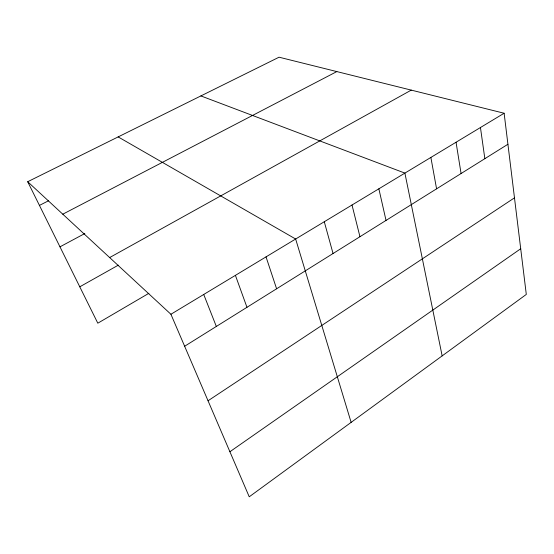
<?xml version="1.0" encoding="UTF-8"?>
<svg xmlns="http://www.w3.org/2000/svg" width="554" height="554" viewBox="0 0 554 554"><rect width="100%" height="100%" fill="white"/><g stroke="black" fill="none" stroke-linecap="round" stroke-linejoin="round"><path stroke-width="0.83" d="M229.903 451.739L520.712 248.746M208.034 400.777L514.479 197.847M184.641 346.25L507.921 144.262M170.916 314.263L504.126 113.238L526.3 294.423L249.238 496.799L170.916 314.263L27.7 181.719L279.057 57.2L504.126 113.238M148.867 293.308L97.809 323.197L27.7 181.719M79.776 286.806L118.348 265.144M109.65 257.562L411.255 90.115M59.97 246.842L84.81 233.532M62.789 214.19L336.832 71.584M39.438 205.409L48.579 200.749M200.894 95.925L404.891 173.104L442.154 355.89M118.154 136.907L295.642 239.016L351.132 422.37M203.727 294.472L216.33 326.451M235.408 275.352L246.966 307.304M266.031 256.876L276.605 288.793M324.284 221.732L333.051 253.524M352.012 205.008L359.955 236.71M378.867 188.803L386.027 220.423M430.874 157.433L436.58 188.838M456.046 142.246L461.08 173.527M480.45 127.524L484.847 158.679"/></g></svg>
